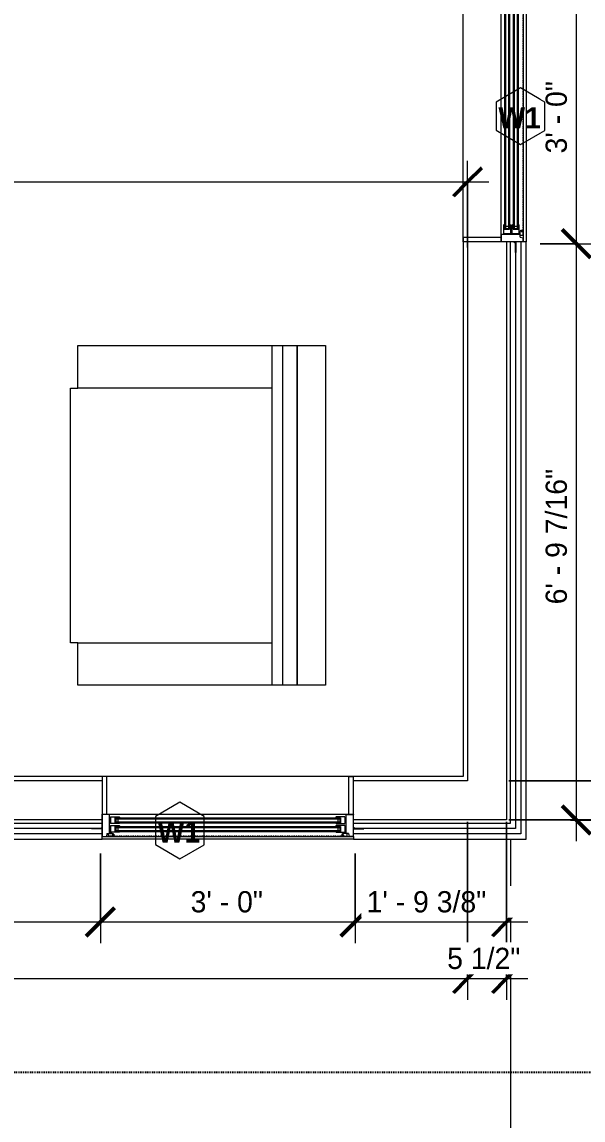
# Model space of a CAD drawing. Header units: inches. Extents: x -4058 to -1781, y 9814 to 12264.
# Drawn here: x -2167.8 to -2088.5, y 9969.2 to 10124.3 of the extents above; entities that cross this region are included whole.
import ezdxf

# ---------------------------------------------------------------- set-up
doc = ezdxf.new("R2010")
doc.units = ezdxf.units.IN
doc.header["$MEASUREMENT"] = 0
for name, pattern in [('Aligning Line 1_8_', [0.25, 0.125, -0.125]), ('Dash', [0.25, 0.125, -0.125]), ('Dash 3_32_', [0.1875, 0.09375, -0.09375]), ('Dash_2_', [0.25, 0.125, -0.125])]:
    doc.linetypes.add(name, pattern=pattern)
for name, color, linetype, lineweight in [('0-1', 7, 'Continuous', 5), ('0-2', 7, 'Continuous', 9), ('A-ANNO-DIMS', 211, 'Continuous', 9), ('A-ANNO-DIMS-32', 211, 'Continuous', 9), ('A-DETL-1', 90, 'Dash 3_32_', 9), ('A-DETL-GENF-HDLN-1', 7, 'Dash', 9), ('A-DETL-GENF-HDLN-2', 1, 'Continuous', 18), ('A-FLOR-1', 7, 'Continuous', 9), ('A-GLAZ', 151, 'Continuous', 18), ('A-GLAZ-1', 7, 'Continuous', 9), ('A-GLAZ-IDEN', 152, 'Continuous', 9), ('A-WALL-1', 7, 'Continuous', 9), ('G-ANNO-SYMB', 111, 'Aligning Line 1_8_', 9), ('I-FURN', 30, 'Continuous', 9)]:
    doc.layers.add(name, color=color, linetype=linetype, lineweight=lineweight)
doc.layers.add('0-3', color=250, linetype='Dash_2_')
doc.styles.add('Century Gothic', font='ufonts.com_century-gothic.ttf', dxfattribs={"height": 3})
doc.styles.add('Century Gothic_B_1', font='GOTHICB.TTF', dxfattribs={"height": 3})
doc.dimstyles.new('THE_DIMENSION_STRING', dxfattribs={"dimscale": 12, "dimtxt": 3.132505, "dimasz": 0.333333, "dimexe": 0.25, "dimexo": 0.166667, "dimgap": 0.041667, "dimtad": 1, "dimdec": 4, "dimrnd": 0.0625, "dimzin": 3, "dimdsep": 46, "dimlunit": 4, "dimtxsty": 'Century Gothic', "dimblk1": 'OBLIQUE', "dimblk2": 'OBLIQUE', "dimsah": 1, "dimcen": 0.09, "dimdle": 0.25, "dimazin": 0, "dimtfac": 1, "dimtdec": 4, "dimtix": 1, "dimtmove": 0, "dimatfit": 3, "dimfxl": 1, "dimtvp": 1, "dimtfill": 1, "dimfrac": 2, "dimtolj": 1, "dimtzin": 0, "dimarcsym": 2})
doc.dimstyles.new('THE_DIMENSION_STRING_2', dxfattribs={"dimscale": 12, "dimtxt": 3.132505, "dimasz": 0.333333, "dimexe": 0.25, "dimexo": 0.166667, "dimgap": 0.041667, "dimtad": 1, "dimdec": 4, "dimrnd": 0.0625, "dimzin": 3, "dimdsep": 46, "dimlunit": 4, "dimtxsty": 'Century Gothic', "dimblk1": 'OBLIQUE', "dimblk2": 'OBLIQUE', "dimsah": 1, "dimcen": 0.09, "dimdle": 0.25, "dimazin": 0, "dimtfac": 1, "dimtdec": 4, "dimtix": 1, "dimtmove": 0, "dimatfit": 3, "dimfxl": 1, "dimtvp": 1, "dimtfill": 1, "dimfrac": 2, "dimtolj": 1, "dimtzin": 0, "dimarcsym": 2})
doc.dimstyles.new('THE_DIMENSION_STRING_4', dxfattribs={"dimscale": 12, "dimtxt": 3.132505, "dimasz": 0.333333, "dimexe": 0.25, "dimexo": 0.166667, "dimgap": 0.041667, "dimtad": 1, "dimdec": 4, "dimrnd": 0.0625, "dimzin": 3, "dimdsep": 46, "dimlunit": 4, "dimtxsty": 'Century Gothic', "dimblk1": 'OBLIQUE', "dimblk2": 'OBLIQUE', "dimsah": 1, "dimcen": 0.09, "dimdle": 0.25, "dimazin": 0, "dimtfac": 1, "dimtdec": 4, "dimtix": 1, "dimtmove": 0, "dimatfit": 3, "dimfxl": 1, "dimtvp": 1, "dimtfill": 1, "dimfrac": 2, "dimtolj": 1, "dimtzin": 0, "dimarcsym": 2})

# ---------------------------------------------------------------- blocks, each defined once
blk = doc.blocks.new('Window-Double_Hung-Marvin-Essential - ESDH3066 - 1st Floor-3357218-UNIT PLANS - 1ST FLOOR')
at = {"layer": 'A-DETL-GENF-HDLN-1'}
blk.add_line((16.1, 3.97), (-16.5, 3.97), dxfattribs=at)
at = {"layer": 'A-DETL-GENF-HDLN-2'}
for p, q in [((-17.75, 4.03), (-17.16, 4.03)), ((-17.75, 4.03), (-17.75, 0.94)), ((-17.08, 3.62), (-17.16, 4.03)), ((-17.08, 3.62), (-16.19, 3.62)), ((-16.85, 4), (-16.85, 3.62)), ((-16.3, 4), (-16.85, 4)), ((-16.38, 3.52), (-16.72, 3.52)), ((-16.72, 3.52), (-16.72, 0.94)), ((-15.34, 3.44), (-16.56, 3.44)), ((-16.56, 2.5), (-16.56, 3.44)), ((-16.38, 3.62), (-16.38, 3.52)), ((-16.3, 3.76), (-16.3, 4)), ((-16.18, 3.76), (-16.3, 3.76)), ((-16.19, 3.72), (-16.1, 3.72)), ((-16.19, 3.62), (-16.19, 3.72)), ((-16.18, 3.97), (-16.1, 3.97)), ((-16.18, 3.97), (-16.18, 3.76)), ((-16.1, 3.72), (-16.1, 3.97)), ((-15.94, 2.62), (-15.94, 3.34)), ((-15.94, 3.34), (-15.28, 3.34)), ((-15.84, 2.63), (-15.84, 3.32)), ((-15.54, 2.76), (-15.54, 3.2)), ((-15.34, 3.44), (-15.28, 3.38)), ((-15.28, 3.34), (-15.28, 3.38)), ((15.34, 3.44), (15.28, 3.38)), ((15.28, 3.34), (15.28, 3.38)), ((15.94, 3.34), (15.28, 3.34)), ((15.34, 3.44), (16.56, 3.44)), ((15.54, 2.76), (15.54, 3.2)), ((15.84, 2.63), (15.84, 3.32)), ((15.94, 2.62), (15.94, 3.34)), ((16.18, 3.97), (16.1, 3.97)), ((16.1, 3.72), (16.1, 3.97)), ((16.19, 3.72), (16.1, 3.72)), ((16.18, 3.97), (16.18, 3.76)), ((16.18, 3.76), (16.3, 3.76)), ((16.19, 3.62), (16.19, 3.72)), ((17.08, 3.62), (16.19, 3.62)), ((16.3, 3.76), (16.3, 4)), ((16.3, 4), (16.85, 4)), ((16.38, 3.62), (16.38, 3.52)), ((16.38, 3.52), (16.72, 3.52)), ((16.56, 2.5), (16.56, 3.44)), ((16.72, 3.52), (16.72, 0.94)), ((16.85, 4), (16.85, 3.62)), ((17.08, 3.62), (17.16, 4.03)), ((17.75, 4.03), (17.16, 4.03)), ((17.75, 4.03), (17.75, 0.94)), ((-19.25, 2.98), (-19.25, 2.94)), ((-17.75, 2.98), (-19.25, 2.98)), ((-19.25, 2.94), (-17.9, 2.94)), ((-17.9, 2.94), (-17.9, 2.83)), ((-17.9, 2.83), (-17.75, 2.83)), ((-16.56, 2.5), (-15.34, 2.5)), ((-15.34, 2.22), (-16.56, 2.22)), ((-16.56, 1.28), (-16.56, 2.22)), ((-15.28, 2.62), (-15.94, 2.62)), ((-15.94, 1.4), (-15.94, 2.12)), ((-15.94, 2.12), (-15.28, 2.12)), ((-15.84, 1.41), (-15.84, 2.1)), ((-15.54, 1.54), (-15.54, 1.98)), ((-15.34, 2.5), (-15.28, 2.56)), ((-15.34, 2.22), (-15.28, 2.16)), ((-15.28, 2.56), (-15.28, 2.62)), ((-15.28, 2.12), (-15.28, 2.16)), ((15.28, 2.56), (15.28, 2.62)), ((15.28, 2.62), (15.94, 2.62)), ((15.34, 2.5), (15.28, 2.56)), ((15.34, 2.22), (15.28, 2.16)), ((15.28, 2.12), (15.28, 2.16)), ((15.94, 2.12), (15.28, 2.12)), ((16.56, 2.5), (15.34, 2.5)), ((15.34, 2.22), (16.56, 2.22)), ((15.54, 1.54), (15.54, 1.98)), ((15.84, 1.41), (15.84, 2.1)), ((15.94, 1.4), (15.94, 2.12)), ((16.56, 1.28), (16.56, 2.22)), ((17.75, 2.98), (19.25, 2.98)), ((17.9, 2.83), (17.75, 2.83)), ((17.9, 2.94), (17.9, 2.83)), ((19.25, 2.94), (17.9, 2.94)), ((19.25, 2.98), (19.25, 2.94)), ((-16.72, 0.94), (-17.75, 0.94)), ((-17.13, 0.91), (-17.13, -4.44)), ((-16.56, 1.28), (-15.34, 1.28)), ((-15.28, 1.4), (-15.94, 1.4)), ((-15.34, 1.28), (-15.28, 1.34)), ((-15.28, 1.34), (-15.28, 1.4)), ((15.28, 1.34), (15.28, 1.4)), ((15.28, 1.4), (15.94, 1.4)), ((15.34, 1.28), (15.28, 1.34)), ((16.56, 1.28), (15.34, 1.28)), ((16.72, 0.94), (17.75, 0.94)), ((17.12, -4.44), (17.12, 0.91)), ((-17.13, -4.44), (-17.75, -4.44)), ((17.12, -4.44), (17.75, -4.44))]:
    blk.add_line(p, q, dxfattribs=at)
at = {"layer": 'A-GLAZ'}
for p, q in [((15.84, 3.32), (-15.84, 3.32)), ((15.84, 3.2), (-15.84, 3.2)), ((15.84, 2.76), (-15.84, 2.76)), ((15.84, 2.63), (-15.84, 2.63)), ((15.84, 2.1), (-15.84, 2.1)), ((15.84, 1.98), (-15.84, 1.98)), ((15.84, 1.54), (-15.84, 1.54)), ((15.84, 1.41), (-15.84, 1.41))]:
    blk.add_line(p, q, dxfattribs=at)
at = {"layer": 'A-GLAZ-1'}
for p, q in [((17.75, 4.03), (-17.75, 4.03)), ((-17.75, 4.03), (-17.75, 0.94)), ((17.75, 0.94), (17.75, 4.03)), ((-17.75, 0.94), (17.75, 0.94)), ((-17.75, 0.91), (-17.75, -4.44)), ((17.75, -4.44), (17.75, 0.91)), ((-17.75, -4.44), (17.75, -4.44))]:
    blk.add_line(p, q, dxfattribs=at)
blk = doc.blocks.new('Window-Double_Hung-Marvin-Essential - ESDH3066 - 1st Floor-3357216-UNIT PLANS - 1ST FLOOR')
at = {"layer": 'A-DETL-GENF-HDLN-1'}
blk.add_line((16.1, -3.97), (-16.5, -3.97), dxfattribs=at)
at = {"layer": 'A-DETL-GENF-HDLN-2'}
for p, q in [((-17.13, 4.44), (-17.75, 4.44)), ((-17.13, -0.91), (-17.13, 4.44)), ((17.12, 4.44), (17.75, 4.44)), ((17.12, 4.44), (17.12, -0.91)), ((-16.72, -0.94), (-17.75, -0.94)), ((-17.75, -4.03), (-17.75, -0.94)), ((-16.72, -3.52), (-16.72, -0.94)), ((-16.56, -1.28), (-15.34, -1.28)), ((-16.56, -1.28), (-16.56, -2.22)), ((-15.28, -1.4), (-15.94, -1.4)), ((-15.94, -1.4), (-15.94, -2.12)), ((-15.84, -1.41), (-15.84, -2.1)), ((-15.54, -1.54), (-15.54, -1.98)), ((-15.34, -1.28), (-15.28, -1.34)), ((-15.28, -1.34), (-15.28, -1.4)), ((15.34, -1.28), (15.28, -1.34)), ((15.28, -1.34), (15.28, -1.4)), ((15.28, -1.4), (15.94, -1.4)), ((16.56, -1.28), (15.34, -1.28)), ((15.54, -1.54), (15.54, -1.98)), ((15.84, -1.41), (15.84, -2.1)), ((15.94, -1.4), (15.94, -2.12)), ((16.56, -1.28), (16.56, -2.22)), ((16.72, -3.52), (16.72, -0.94)), ((16.72, -0.94), (17.75, -0.94)), ((17.75, -4.03), (17.75, -0.94)), ((-19.25, -2.98), (-19.25, -2.94)), ((-19.25, -2.94), (-17.9, -2.94)), ((-17.75, -2.98), (-19.25, -2.98)), ((-17.9, -2.94), (-17.9, -2.83)), ((-17.9, -2.83), (-17.75, -2.83)), ((-15.34, -2.22), (-16.56, -2.22)), ((-16.56, -2.5), (-15.34, -2.5)), ((-16.56, -2.5), (-16.56, -3.44)), ((-15.94, -2.12), (-15.28, -2.12)), ((-15.28, -2.62), (-15.94, -2.62)), ((-15.94, -2.62), (-15.94, -3.34)), ((-15.84, -2.63), (-15.84, -3.32)), ((-15.54, -2.76), (-15.54, -3.2)), ((-15.34, -2.22), (-15.28, -2.16)), ((-15.34, -2.5), (-15.28, -2.56)), ((-15.28, -2.12), (-15.28, -2.16)), ((-15.28, -2.56), (-15.28, -2.62)), ((15.28, -2.12), (15.28, -2.16)), ((15.94, -2.12), (15.28, -2.12)), ((15.34, -2.22), (15.28, -2.16)), ((15.34, -2.5), (15.28, -2.56)), ((15.28, -2.56), (15.28, -2.62)), ((15.28, -2.62), (15.94, -2.62)), ((15.34, -2.22), (16.56, -2.22)), ((16.56, -2.5), (15.34, -2.5)), ((15.54, -2.76), (15.54, -3.2)), ((15.84, -2.63), (15.84, -3.32)), ((15.94, -2.62), (15.94, -3.34)), ((16.56, -2.5), (16.56, -3.44)), ((17.9, -2.83), (17.75, -2.83)), ((17.75, -2.98), (19.25, -2.98)), ((17.9, -2.94), (17.9, -2.83)), ((19.25, -2.94), (17.9, -2.94)), ((19.25, -2.98), (19.25, -2.94)), ((-17.75, -4.03), (-17.16, -4.03)), ((-17.08, -3.62), (-17.16, -4.03)), ((-17.08, -3.62), (-16.19, -3.62)), ((-16.85, -4), (-16.85, -3.62)), ((-16.3, -4), (-16.85, -4)), ((-16.38, -3.52), (-16.72, -3.52)), ((-15.34, -3.44), (-16.56, -3.44)), ((-16.38, -3.62), (-16.38, -3.52)), ((-16.18, -3.76), (-16.3, -3.76)), ((-16.3, -3.76), (-16.3, -4)), ((-16.19, -3.62), (-16.19, -3.72)), ((-16.19, -3.72), (-16.1, -3.72)), ((-16.18, -3.97), (-16.18, -3.76)), ((-16.18, -3.97), (-16.1, -3.97)), ((-16.1, -3.72), (-16.1, -3.97)), ((-15.94, -3.34), (-15.28, -3.34)), ((-15.34, -3.44), (-15.28, -3.38)), ((-15.28, -3.34), (-15.28, -3.38)), ((15.28, -3.34), (15.28, -3.38)), ((15.94, -3.34), (15.28, -3.34)), ((15.34, -3.44), (15.28, -3.38)), ((15.34, -3.44), (16.56, -3.44)), ((16.19, -3.72), (16.1, -3.72)), ((16.1, -3.72), (16.1, -3.97)), ((16.18, -3.97), (16.1, -3.97)), ((16.18, -3.97), (16.18, -3.76)), ((16.18, -3.76), (16.3, -3.76)), ((17.08, -3.62), (16.19, -3.62)), ((16.19, -3.62), (16.19, -3.72)), ((16.3, -3.76), (16.3, -4)), ((16.3, -4), (16.85, -4)), ((16.38, -3.62), (16.38, -3.52)), ((16.38, -3.52), (16.72, -3.52)), ((16.85, -4), (16.85, -3.62)), ((17.08, -3.62), (17.16, -4.03)), ((17.75, -4.03), (17.16, -4.03))]:
    blk.add_line(p, q, dxfattribs=at)
at = {"layer": 'A-GLAZ'}
for p, q in [((15.84, -1.41), (-15.84, -1.41)), ((15.84, -1.54), (-15.84, -1.54)), ((15.84, -1.98), (-15.84, -1.98)), ((15.84, -2.1), (-15.84, -2.1)), ((15.84, -2.63), (-15.84, -2.63)), ((15.84, -2.76), (-15.84, -2.76)), ((15.84, -3.2), (-15.84, -3.2)), ((15.84, -3.32), (-15.84, -3.32))]:
    blk.add_line(p, q, dxfattribs=at)
at = {"layer": 'A-GLAZ-1'}
for p, q in [((-17.75, 4.44), (17.75, 4.44)), ((-17.75, -0.91), (-17.75, 4.44)), ((17.75, 4.44), (17.75, -0.91)), ((-17.75, -0.94), (17.75, -0.94)), ((-17.75, -4.03), (-17.75, -0.94)), ((17.75, -0.94), (17.75, -4.03)), ((17.75, -4.03), (-17.75, -4.03))]:
    blk.add_line(p, q, dxfattribs=at)
blk = doc.blocks.new('CTR - 1st Phase - Shell_rvt-1-UNIT PLANS - 1ST FLOOR')
at = {"layer": 'A-FLOR-1'}
blk.add_line((-2098.7, 9888.19), (-2098.7, 10008.84), dxfattribs=at)
at = {"layer": 'A-WALL-1'}
for p, q in [((-2096.57, 10128.74), (-2096.57, 10093.24)), ((-2105.45, 10093.24), (-2105.45, 10017.71)), ((-2104.82, 10093.24), (-2104.82, 10017.71)), ((-2100.07, 10093.24), (-2100.1, 10093.24)), ((-2099.32, 10093.24), (-2099.32, 10017.71)), ((-2098.82, 10093.24), (-2098.82, 10017.71)), ((-2098.07, 10093.24), (-2098.07, 10017.71)), ((-2097.32, 10093.24), (-2097.32, 10017.71)), ((-2096.57, 10093.24), (-2096.98, 10093.24)), ((-2096.57, 10017.71), (-2096.57, 10093.24)), ((-2156.47, 10017.71), (-2196.43, 10017.71)), ((-2105.45, 10017.71), (-2120.97, 10017.71)), ((-2104.82, 10017.71), (-2104.82, 10017.09)), ((-2099.32, 10017.71), (-2099.32, 10017.09)), ((-2098.82, 10017.71), (-2098.82, 10011.59)), ((-2098.07, 10017.71), (-2098.07, 10011.09)), ((-2097.32, 10017.71), (-2097.32, 10010.34)), ((-2096.57, 10009.59), (-2096.57, 10017.71)), ((-2156.47, 10017.09), (-2274.22, 10017.09)), ((-2104.82, 10017.09), (-2120.97, 10017.09)), ((-2099.32, 10017.09), (-2099.32, 10011.59)), ((-2156.47, 10011.59), (-2274.22, 10011.59)), ((-2156.47, 10012.34), (-2156.47, 10012.37)), ((-2120.97, 10012.37), (-2120.97, 10012.34)), ((-2099.32, 10011.59), (-2120.97, 10011.59)), ((-2098.82, 10011.59), (-2098.82, 10011.09)), ((-2156.47, 10011.09), (-2274.22, 10011.09)), ((-2156.47, 10010.34), (-2274.22, 10010.34)), ((-2098.82, 10011.09), (-2120.97, 10011.09)), ((-2098.07, 10010.34), (-2120.97, 10010.34)), ((-2098.07, 10011.09), (-2098.07, 10010.34)), ((-2097.32, 10010.34), (-2097.32, 10009.59)), ((-2156.47, 10009.59), (-2274.22, 10009.59)), ((-2274.22, 10008.84), (-2156.47, 10008.84)), ((-2156.47, 10008.84), (-2156.47, 10009.25)), ((-2120.97, 10008.84), (-2156.47, 10008.84)), ((-2097.32, 10009.59), (-2120.97, 10009.59)), ((-2120.97, 10009.25), (-2120.97, 10008.84)), ((-2120.97, 10008.84), (-2096.57, 10008.84)), ((-2096.57, 10008.84), (-2096.57, 10009.59))]:
    blk.add_line(p, q, dxfattribs=at)
at = {"layer": '0-2'}
for name, p, rotation in [('Window-Double_Hung-Marvin-Essential - ESDH3066 - 1st Floor-3357216-UNIT PLANS - 1ST FLOOR', (-2101.01, 10110.99), 89.99999999999882), ('Window-Double_Hung-Marvin-Essential - ESDH3066 - 1st Floor-3357218-UNIT PLANS - 1ST FLOOR', (-2138.72, 10013.28), 180)]:
    blk.add_blockref(name, p, dxfattribs=dict(at, rotation=rotation))
blk = doc.blocks.new('Couch-Both_Arms-Generic - 2-1523460-UNIT PLANS - 1ST FLOOR')
at = {"layer": 'I-FURN'}
for p, q in [((-24, 17.5), (-18, 17.5)), ((-24, -10), (-24, 17.5)), ((-18, 18.5), (18, 18.5)), ((-18, 17.5), (-18, 18.5)), ((-18, 17.5), (-18, -10)), ((18, 18.5), (18, 17.5)), ((18, 17.5), (24, 17.5)), ((18, -10), (18, 17.5)), ((24, 17.5), (24, -10)), ((-24, -10), (24, -10)), ((-24, -13.5), (-24, -10)), ((24, -10), (24, -13.5)), ((-24, -11.5), (24, -11.5)), ((-24, -13.5), (24, -13.5)), ((-24, -17.5), (-24, -13.5)), ((24, -13.5), (-24, -13.5)), ((24, -13.5), (24, -17.5)), ((24, -17.5), (-24, -17.5))]:
    blk.add_line(p, q, dxfattribs=at)
blk = doc.blocks.new('DIMBLOCK146-UNIT PLANS - 1ST FLOOR')
at = {"layer": 'A-ANNO-DIMS-32'}
for p, q in [((-2104.82, 10092.47), (-2104.82, 10104.71)), ((-2362.62, 10102.54), (-2362.62, 10098.71)), ((-2362.62, 10101.71), (-2362.62, 10102.54)), ((-2362.62, 10101.71), (-2101.82, 10101.71)), ((-2104.82, 10101.71), (-2104.82, 10092.47))]:
    blk.add_line(p, q, dxfattribs=at)
at = {"layer": 'A-ANNO-DIMS-32', "lineweight": 50}
for p, q in [((-2362.62, 10101.71), (-2360.62, 10103.71)), ((-2104.82, 10101.71), (-2102.82, 10103.71)), ((-2362.62, 10101.71), (-2364.62, 10099.71)), ((-2104.82, 10101.71), (-2106.82, 10099.71))]:
    blk.add_line(p, q, dxfattribs=at)
at = {"layer": 'A-ANNO-DIMS-32', "color": 0, "insert": (-2246.3, 10106.05), "char_height": 3, "width": 30.1914, "attachment_point": 1, "line_spacing_factor": 0.984502, "style": 'Century Gothic', "bg_fill": 3, "box_fill_scale": 1.25, "bg_fill_color": 256, "bg_fill_true_color": 13158600, "bg_fill_transparency": 0}
blk.add_mtext('21\' - 5 13/16"', dxfattribs=at)
blk = doc.blocks.new('_Oblique')
at = {"color": 0, "linetype": 'ByBlock', "lineweight": -2}
blk.add_line((-0.5, -0.5), (0.5, 0.5), dxfattribs=at)
blk = doc.blocks.new('DIMBLOCK556-UNIT PLANS - 1ST FLOOR')
at = {"layer": 'A-ANNO-DIMS-32'}
for p, q in [((-2156.72, 10006.84), (-2156.72, 9994.16)), ((-2156.72, 9997.16), (-2156.72, 10006.84)), ((-2273.97, 10006.78), (-2273.97, 9994.16)), ((-2273.97, 9997.16), (-2273.97, 10006.78)), ((-2273.97, 9997.16), (-2156.72, 9997.16))]:
    blk.add_line(p, q, dxfattribs=at)
at = {"layer": 'A-ANNO-DIMS-32', "lineweight": 50}
for p, q in [((-2273.97, 9997.16), (-2271.97, 9999.16)), ((-2156.72, 9997.16), (-2154.72, 9999.16)), ((-2273.97, 9997.16), (-2275.97, 9995.16)), ((-2156.72, 9997.16), (-2158.72, 9995.16))]:
    blk.add_line(p, q, dxfattribs=at)
at = {"layer": 'A-ANNO-DIMS-32', "color": 0, "insert": (-2224.42, 10001.51), "char_height": 3, "width": 21.7784, "attachment_point": 1, "line_spacing_factor": 0.984502, "style": 'Century Gothic', "bg_fill": 3, "box_fill_scale": 1.25, "bg_fill_color": 256, "bg_fill_true_color": 13158600, "bg_fill_transparency": 0}
blk.add_mtext('9\' - 9 1/4"', dxfattribs=at)
blk = doc.blocks.new('DIMBLOCK557-UNIT PLANS - 1ST FLOOR')
at = {"layer": 'A-ANNO-DIMS-32'}
for p, q in [((-2156.72, 10006.84), (-2156.72, 9994.16)), ((-2156.72, 9997.16), (-2156.72, 10006.84)), ((-2120.72, 10006.84), (-2120.72, 9994.16)), ((-2120.72, 9997.16), (-2120.72, 10006.84)), ((-2156.72, 9997.16), (-2120.72, 9997.16))]:
    blk.add_line(p, q, dxfattribs=at)
at = {"layer": 'A-ANNO-DIMS-32', "lineweight": 50}
for p, q in [((-2156.72, 9997.16), (-2154.72, 9999.16)), ((-2120.72, 9997.16), (-2118.72, 9999.16)), ((-2156.72, 9997.16), (-2158.72, 9995.16)), ((-2120.72, 9997.16), (-2122.72, 9995.16))]:
    blk.add_line(p, q, dxfattribs=at)
at = {"layer": 'A-ANNO-DIMS-32', "color": 0, "insert": (-2143.97, 10001.51), "char_height": 3, "width": 12.5897, "attachment_point": 1, "line_spacing_factor": 0.984502, "style": 'Century Gothic', "bg_fill": 3, "box_fill_scale": 1.25, "bg_fill_color": 256, "bg_fill_true_color": 13158600, "bg_fill_transparency": 0}
blk.add_mtext('3\' - 0"', dxfattribs=at)
blk = doc.blocks.new('DIMBLOCK558-UNIT PLANS - 1ST FLOOR')
at = {"layer": 'A-ANNO-DIMS-32'}
for p, q in [((-2099.32, 10011.28), (-2099.32, 9994.16)), ((-2099.32, 9997.16), (-2099.32, 10011.28)), ((-2120.72, 10006.84), (-2120.72, 9994.16)), ((-2120.72, 9997.16), (-2120.72, 10006.84)), ((-2120.72, 9997.16), (-2096.32, 9997.16))]:
    blk.add_line(p, q, dxfattribs=at)
at = {"layer": 'A-ANNO-DIMS-32', "lineweight": 50}
for p, q in [((-2120.72, 9997.16), (-2118.72, 9999.16)), ((-2099.32, 9997.16), (-2097.32, 9999.16)), ((-2120.72, 9997.16), (-2122.72, 9995.16)), ((-2099.32, 9997.16), (-2101.32, 9995.16))]:
    blk.add_line(p, q, dxfattribs=at)
at = {"layer": 'A-ANNO-DIMS-32', "color": 0, "insert": (-2119.1, 10001.51), "char_height": 3, "width": 21.7784, "attachment_point": 1, "line_spacing_factor": 0.984502, "style": 'Century Gothic', "bg_fill": 3, "box_fill_scale": 1.25, "bg_fill_color": 256, "bg_fill_true_color": 13158600, "bg_fill_transparency": 0}
blk.add_mtext('1\' - 9 3/8"', dxfattribs=at)
blk = doc.blocks.new('DIMBLOCK559-UNIT PLANS - 1ST FLOOR')
at = {"layer": 'A-ANNO-DIMS-32', "lineweight": 50}
for p, q in [((-2089.45, 10092.99), (-2091.45, 10094.99)), ((-2089.45, 10092.99), (-2087.45, 10090.99)), ((-2089.45, 10011.56), (-2091.45, 10013.56)), ((-2089.45, 10011.56), (-2087.45, 10009.56))]:
    blk.add_line(p, q, dxfattribs=at)
at = {"layer": 'A-ANNO-DIMS-32'}
for p, q in [((-2094.57, 10092.99), (-2086.45, 10092.99)), ((-2089.45, 10092.99), (-2094.57, 10092.99)), ((-2089.45, 10008.56), (-2089.45, 10092.99)), ((-2090.28, 10011.56), (-2086.45, 10011.56)), ((-2089.45, 10011.56), (-2090.28, 10011.56))]:
    blk.add_line(p, q, dxfattribs=at)
at = {"layer": 'A-ANNO-DIMS-32', "color": 0, "insert": (-2093.8, 10042.03), "char_height": 3, "width": 24.5827, "attachment_point": 1, "rotation": 90, "line_spacing_factor": 0.984502, "style": 'Century Gothic', "bg_fill": 3, "box_fill_scale": 1.25, "bg_fill_color": 256, "bg_fill_true_color": 13158600, "bg_fill_transparency": 0}
blk.add_mtext('6\' - 9 7/16"', dxfattribs=at)
blk = doc.blocks.new('DIMBLOCK560-UNIT PLANS - 1ST FLOOR')
at = {"layer": 'A-ANNO-DIMS-32', "lineweight": 50}
for p, q in [((-2089.45, 10128.99), (-2091.45, 10130.99)), ((-2089.45, 10128.99), (-2087.45, 10126.99)), ((-2089.45, 10092.99), (-2091.45, 10094.99)), ((-2089.45, 10092.99), (-2087.45, 10090.99))]:
    blk.add_line(p, q, dxfattribs=at)
at = {"layer": 'A-ANNO-DIMS-32'}
for p, q in [((-2094.51, 10128.99), (-2086.45, 10128.99)), ((-2089.45, 10128.99), (-2094.51, 10128.99)), ((-2089.45, 10092.99), (-2089.45, 10128.99)), ((-2094.57, 10092.99), (-2086.45, 10092.99)), ((-2089.45, 10092.99), (-2094.57, 10092.99))]:
    blk.add_line(p, q, dxfattribs=at)
at = {"layer": 'A-ANNO-DIMS-32', "color": 0, "insert": (-2093.8, 10105.74), "char_height": 3, "width": 12.5897, "attachment_point": 1, "rotation": 90, "line_spacing_factor": 0.984502, "style": 'Century Gothic', "bg_fill": 3, "box_fill_scale": 1.25, "bg_fill_color": 256, "bg_fill_true_color": 13158600, "bg_fill_transparency": 0}
blk.add_mtext('3\' - 0"', dxfattribs=at)
blk = doc.blocks.new('DIMBLOCK1137-UNIT PLANS - 1ST FLOOR')
at = {"layer": 'A-ANNO-DIMS-32'}
for p, q in [((-2520.62, 10015.09), (-2520.62, 9986.16)), ((-2520.62, 9989.16), (-2520.62, 10015.09)), ((-2104.82, 10011.28), (-2104.82, 9986.16)), ((-2104.82, 9989.16), (-2104.82, 10011.28)), ((-2520.62, 9989.16), (-2104.82, 9989.16))]:
    blk.add_line(p, q, dxfattribs=at)
at = {"layer": 'A-ANNO-DIMS-32', "lineweight": 50}
for p, q in [((-2520.62, 9989.16), (-2518.62, 9991.16)), ((-2104.82, 9989.16), (-2102.82, 9991.16)), ((-2520.62, 9989.16), (-2522.62, 9987.16)), ((-2104.82, 9989.16), (-2106.82, 9987.16))]:
    blk.add_line(p, q, dxfattribs=at)
at = {"layer": 'A-ANNO-DIMS-32', "color": 0, "insert": (-2325.3, 9993.51), "char_height": 3, "width": 30.1914, "attachment_point": 1, "line_spacing_factor": 0.984502, "style": 'Century Gothic', "bg_fill": 3, "box_fill_scale": 1.25, "bg_fill_color": 256, "bg_fill_true_color": 13158600, "bg_fill_transparency": 0}
blk.add_mtext('34\' - 7 13/16"', dxfattribs=at)
blk = doc.blocks.new('DIMBLOCK1138-UNIT PLANS - 1ST FLOOR')
at = {"layer": 'A-ANNO-DIMS-32'}
for p, q in [((-2104.82, 10011.28), (-2104.82, 9986.16)), ((-2104.82, 9989.16), (-2104.82, 10011.28)), ((-2099.32, 10011.28), (-2099.32, 9986.16)), ((-2099.32, 9989.16), (-2099.32, 10011.28)), ((-2104.82, 9989.16), (-2096.32, 9989.16))]:
    blk.add_line(p, q, dxfattribs=at)
at = {"layer": 'A-ANNO-DIMS-32', "lineweight": 50}
for p, q in [((-2104.82, 9989.16), (-2102.82, 9991.16)), ((-2099.32, 9989.16), (-2097.32, 9991.16)), ((-2104.82, 9989.16), (-2106.82, 9987.16)), ((-2099.32, 9989.16), (-2101.32, 9987.16))]:
    blk.add_line(p, q, dxfattribs=at)
at = {"layer": 'A-ANNO-DIMS-32', "color": 0, "insert": (-2107.72, 9993.51), "char_height": 3, "width": 13.5444, "attachment_point": 1, "line_spacing_factor": 0.984502, "style": 'Century Gothic', "bg_fill": 3, "box_fill_scale": 1.25, "bg_fill_color": 256, "bg_fill_true_color": 13158600, "bg_fill_transparency": 0}
blk.add_mtext('5 1/2"', dxfattribs=at)
blk = doc.blocks.new('DIMBLOCK1139-UNIT PLANS - 1ST FLOOR')
at = {"layer": 'A-ANNO-DIMS-32', "lineweight": 50}
for p, q in [((-2081.45, 10017.09), (-2083.45, 10019.09)), ((-2081.45, 10017.09), (-2079.45, 10015.09)), ((-2081.45, 10011.59), (-2083.45, 10013.59)), ((-2081.45, 10011.59), (-2079.45, 10009.59))]:
    blk.add_line(p, q, dxfattribs=at)
at = {"layer": 'A-ANNO-DIMS-32'}
for p, q in [((-2099.01, 10017.09), (-2078.45, 10017.09)), ((-2081.45, 10017.09), (-2099.01, 10017.09)), ((-2081.45, 10008.59), (-2081.45, 10017.09)), ((-2099.01, 10011.59), (-2078.45, 10011.59)), ((-2081.45, 10011.59), (-2099.01, 10011.59))]:
    blk.add_line(p, q, dxfattribs=at)
at = {"layer": 'A-ANNO-DIMS-32', "color": 0, "insert": (-2085.8, 10008.7), "char_height": 3, "width": 13.5444, "attachment_point": 1, "rotation": 90, "line_spacing_factor": 0.984502, "style": 'Century Gothic', "bg_fill": 3, "box_fill_scale": 1.25, "bg_fill_color": 256, "bg_fill_true_color": 13158600, "bg_fill_transparency": 0}
blk.add_mtext('5 1/2"', dxfattribs=at)
blk = doc.blocks.new('DIMBLOCK1140-UNIT PLANS - 1ST FLOOR')
at = {"layer": 'A-ANNO-DIMS-32', "lineweight": 50}
for p, q in [((-2081.45, 10413.04), (-2083.45, 10415.04)), ((-2081.45, 10413.04), (-2079.45, 10411.04)), ((-2081.45, 10017.09), (-2083.45, 10019.09)), ((-2081.45, 10017.09), (-2079.45, 10015.09))]:
    blk.add_line(p, q, dxfattribs=at)
at = {"layer": 'A-ANNO-DIMS-32'}
for p, q in [((-2102.82, 10413.04), (-2078.45, 10413.04)), ((-2081.45, 10413.04), (-2102.82, 10413.04)), ((-2081.45, 10017.09), (-2081.45, 10413.04)), ((-2099.01, 10017.09), (-2078.45, 10017.09)), ((-2081.45, 10017.09), (-2099.01, 10017.09))]:
    blk.add_line(p, q, dxfattribs=at)
at = {"layer": 'A-ANNO-DIMS-32', "color": 0, "insert": (-2085.8, 10201.32), "char_height": 3, "width": 32.9957, "attachment_point": 1, "rotation": 90, "line_spacing_factor": 0.984502, "style": 'Century Gothic', "bg_fill": 3, "box_fill_scale": 1.25, "bg_fill_color": 256, "bg_fill_true_color": 13158600, "bg_fill_transparency": 0}
blk.add_mtext('32\' - 11 15/16"', dxfattribs=at)
blk = doc.blocks.new('Window Tag - ONE-4156801-UNIT PLANS - 1ST FLOOR')
at = {"layer": 'A-GLAZ-IDEN'}
for p, q in [((0, 0.125), (-0.1071, 0.0619)), ((0.107, 0.062), (0, 0.125)), ((-0.1071, 0.0619), (-0.1071, -0.0619)), ((0.107, -0.0624), (0.107, 0.062)), ((-0.1071, -0.0619), (0, -0.125)), ((0, -0.125), (0.107, -0.0624))]:
    blk.add_line(p, q, dxfattribs=at)

msp = doc.modelspace()

# ---------------------------------------------------------------- block references
at = {"layer": '0-1'}
msp.add_blockref('CTR - 1st Phase - Shell_rvt-1-UNIT PLANS - 1ST FLOOR', (0, 0), dxfattribs=at)

# ---------------------------------------------------------------- next in the draw order: linework, layer by layer
at = {"layer": '0-3'}
msp.add_line((-1939.7738, 9975.89825), (-3043.10454, 9975.89825), dxfattribs=at)
at = {"layer": 'A-DETL-1'}
msp.add_line((-2104.82374, 10090.47076), (-2104.82374, 10072.47076), dxfattribs=at)
at = {"layer": 'G-ANNO-SYMB'}
msp.add_line((-1939.7738, 9975.89825), (-3043.10454, 9975.89825), dxfattribs=at)

# ---------------------------------------------------------------- next in the draw order: block references
at = {"layer": 'I-FURN', "rotation": 89.99999999996197}
msp.add_blockref('Couch-Both_Arms-Generic - 2-1523460-UNIT PLANS - 1ST FLOOR', (-2142.42374, 10054.58886), dxfattribs=at)

# ---------------------------------------------------------------- next in the draw order: dimensions: what is measured, and where the dimension line sits
at = {"layer": 'A-ANNO-DIMS'}
dim = msp.add_linear_dim(base=(-2156.72374, 9997.16331), p1=(-2273.97374, 10008.7769), p2=(-2156.72374, 10008.8394), dimstyle='THE_DIMENSION_STRING_2', override={"dimpost": '<>', "dimfxl": 117.250017}, dxfattribs=at)
dim.commit()
dim.dimension.update_dxf_attribs({"geometry": 'DIMBLOCK556-UNIT PLANS - 1ST FLOOR', "text_midpoint": (-2215.34874, 9999.40498)})

# ---------------------------------------------------------------- next in the draw order: dimensions: what is measured, and where the dimension line sits
for base, p1, p2, dimstyle, override, picture, middle in [((-2104.82374, 10101.70684), (-2362.62374, 10104.53527), (-2104.82374, 10090.47076), 'THE_DIMENSION_STRING', {"dimpost": '<>', "dimfxl": 258.183366}, 'DIMBLOCK146-UNIT PLANS - 1ST FLOOR', (-2233.72374, 10103.94852)), ((-2120.72374, 9997.16331), (-2156.72374, 10008.8394), (-2120.72374, 10008.8394), 'THE_DIMENSION_STRING_2', {"dimpost": '<>', "dimfxl": 36}, 'DIMBLOCK557-UNIT PLANS - 1ST FLOOR', (-2138.72374, 9999.23877))]:
    dim = msp.add_linear_dim(base=base, p1=p1, p2=p2, dimstyle=dimstyle, override=override, dxfattribs=at)
    dim.commit()
    dim.dimension.update_dxf_attribs({"geometry": picture, "text_midpoint": middle})

# ---------------------------------------------------------------- next in the draw order: dimensions: what is measured, and where the dimension line sits
dim = msp.add_linear_dim(base=(-2099.32374, 9997.16331), p1=(-2120.72374, 10008.8394), p2=(-2099.32374, 10013.2769), dimstyle='THE_DIMENSION_STRING_2', override={"dimpost": '<>', "dimfxl": 21.855238}, dxfattribs=at)
dim.commit()
dim.dimension.update_dxf_attribs({"geometry": 'DIMBLOCK558-UNIT PLANS - 1ST FLOOR', "text_midpoint": (-2110.02374, 9999.40498)})

# ---------------------------------------------------------------- next in the draw order: dimensions: what is measured, and where the dimension line sits
dim = msp.add_linear_dim(base=(-2089.45244, 10092.9894), p1=(-2092.28087, 10011.5599), p2=(-2096.57374, 10092.9894), angle=90, dimstyle='THE_DIMENSION_STRING_2', override={"dimpost": '<>', "dimfxl": 81.542573}, dxfattribs=at)
dim.commit()
dim.dimension.update_dxf_attribs({"geometry": 'DIMBLOCK559-UNIT PLANS - 1ST FLOOR', "text_midpoint": (-2091.69412, 10052.27465)})
dim = msp.add_linear_dim(base=(-2104.82374, 9989.16331), p1=(-2520.62374, 10017.0894), p2=(-2104.82374, 10013.2769), dimstyle='THE_DIMENSION_STRING_4', override={"dimpost": '<>', "dimfxl": 415.817478}, dxfattribs=at)
dim.commit()
dim.dimension.update_dxf_attribs({"geometry": 'DIMBLOCK1137-UNIT PLANS - 1ST FLOOR', "text_midpoint": (-2312.72374, 9991.40498)})

# ---------------------------------------------------------------- next in the draw order: block references
at = {"layer": 'A-GLAZ-IDEN', "xscale": 31.99999999999999, "yscale": 31.99999999999999, "zscale": 31.99999999999999}
msp.add_blockref('Window Tag - ONE-4156801-UNIT PLANS - 1ST FLOOR', (-2145.49634, 10010.07358), dxfattribs=at)

# ---------------------------------------------------------------- next in the draw order: texts
at = {"layer": 'A-GLAZ-IDEN', "insert": (-2148.63308, 10011.35733), "char_height": 3, "width": 7.575, "attachment_point": 1, "style": 'Century Gothic_B_1'}
msp.add_mtext('W1', dxfattribs=at)

# ---------------------------------------------------------------- next in the draw order: dimensions: what is measured, and where the dimension line sits
at = {"layer": 'A-ANNO-DIMS'}
dim = msp.add_linear_dim(base=(-2089.45244, 10128.9894), p1=(-2096.57374, 10092.9894), p2=(-2096.51124, 10128.9894), angle=90, dimstyle='THE_DIMENSION_STRING_2', override={"dimpost": '<>', "dimfxl": 36.000054}, dxfattribs=at)
dim.commit()
dim.dimension.update_dxf_attribs({"geometry": 'DIMBLOCK560-UNIT PLANS - 1ST FLOOR', "text_midpoint": (-2091.5279, 10110.9894)})
dim = msp.add_linear_dim(base=(-2099.32374, 9989.16331), p1=(-2104.82374, 10013.2769), p2=(-2099.32374, 10013.2769), dimstyle='THE_DIMENSION_STRING_4', override={"dimpost": '<>', "dimfxl": 5.5}, dxfattribs=at)
dim.commit()
dim.dimension.update_dxf_attribs({"geometry": 'DIMBLOCK1138-UNIT PLANS - 1ST FLOOR', "text_midpoint": (-2102.07374, 9991.40498)})

# ---------------------------------------------------------------- next in the draw order: dimensions: what is measured, and where the dimension line sits
dim = msp.add_linear_dim(base=(-2081.45244, 10017.0894), p1=(-2101.01124, 10011.5894), p2=(-2101.01124, 10017.0894), angle=90, dimstyle='THE_DIMENSION_STRING_4', override={"dimpost": '<>', "dimfxl": 5.5}, dxfattribs=at)
dim.commit()
dim.dimension.update_dxf_attribs({"geometry": 'DIMBLOCK1139-UNIT PLANS - 1ST FLOOR', "text_midpoint": (-2083.69412, 10014.3394)})

# ---------------------------------------------------------------- next in the draw order: dimensions: what is measured, and where the dimension line sits
dim = msp.add_linear_dim(base=(-2081.45244, 10413.0394), p1=(-2101.01124, 10017.0894), p2=(-2104.82374, 10413.0394), angle=90, dimstyle='THE_DIMENSION_STRING_4', override={"dimpost": '<>', "dimfxl": 395.968354}, dxfattribs=at)
dim.commit()
dim.dimension.update_dxf_attribs({"geometry": 'DIMBLOCK1140-UNIT PLANS - 1ST FLOOR', "text_midpoint": (-2083.69412, 10215.0644)})

# ---------------------------------------------------------------- next in the draw order: block references
at = {"layer": 'A-GLAZ-IDEN', "xscale": 31.99999999999999, "yscale": 31.99999999999999, "zscale": 31.99999999999999}
msp.add_blockref('Window Tag - ONE-4156801-UNIT PLANS - 1ST FLOOR', (-2097.34634, 10110.9894), dxfattribs=at)

# ---------------------------------------------------------------- next in the draw order: texts
at = {"layer": 'A-GLAZ-IDEN', "insert": (-2100.48308, 10112.27314), "char_height": 3, "width": 7.575, "attachment_point": 1, "style": 'Century Gothic_B_1'}
msp.add_mtext('W1', dxfattribs=at)

doc.saveas('drawing.dxf')
